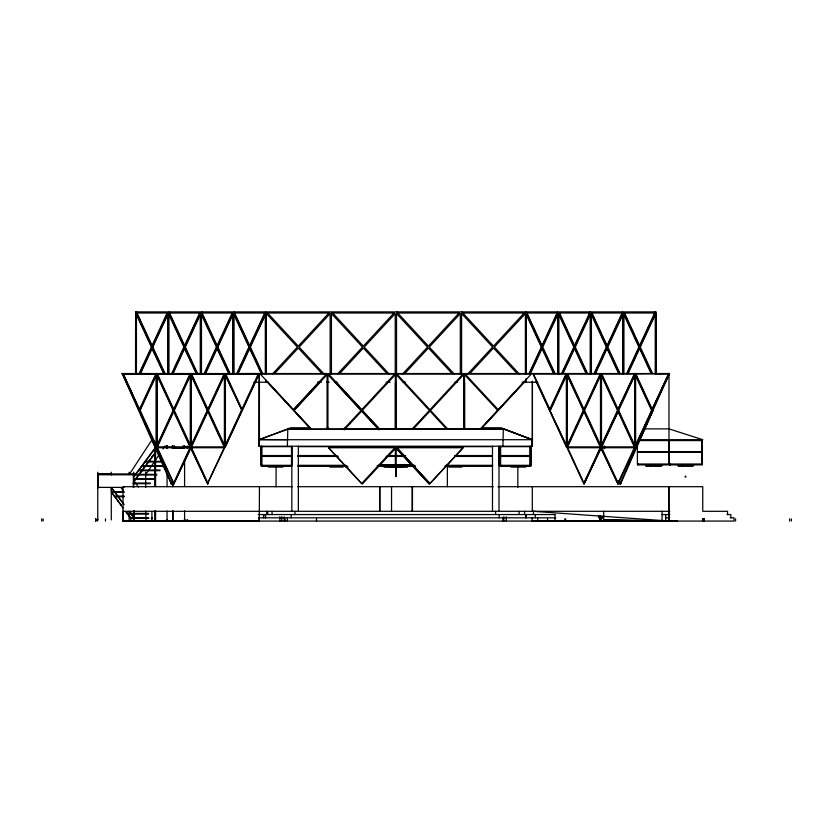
<?xml version="1.0" encoding="UTF-8"?>
<svg xmlns="http://www.w3.org/2000/svg" width="833" height="833" viewBox="0 0 833 833"><rect width="100%" height="100%" fill="white"/><g stroke="black" fill="none" stroke-linecap="round" stroke-linejoin="round"><path stroke-width="1.25" d="M117.776 500.529L118.171 501.049M114.923 496.707L121.42 505.381L121.035 504.86M138.476 409.774L139.84 409.784L123.263 373.975L122.212 373.548L127.105 382.909M123.024 521.062L123.024 511.306L669.784 511.306M127.543 513.544L127.543 514.065L148.638 514.065L148.638 513.409L127.543 513.409M125.585 511.462L130.791 518.397L148.638 518.397L148.638 517.751L130.791 517.751L130.791 519.917M145.671 472.196L145.671 487.378M265.373 517.814L265.373 514.555M532.131 521.062L532.131 517.814M133.686 476.965L154.917 448.643L154.792 446.03L154.709 486.243M287.385 446.217L287.812 428.87L311.115 428.87L294.049 410.43L320.195 382.18M666.462 378.599L652.708 409.774L669.222 373.548L651.916 409.784L668.482 373.975L667.483 376.287M155.781 448.331L156.333 445.988M156.531 446.03L155.365 448.331M122.857 373.975L122.774 374.819M172.598 481.224L171.306 484.181L171.962 484.181L172.983 481.88L171.942 484.181M172.4 481.88L171.379 484.181L122.212 373.548L138.538 408.618M635.954 447.738L620.221 483.536L620.783 483.536M640.265 438.627L669.545 373.548L122.149 373.548M618.357 480.724L619.877 484.181L620.502 484.181L652.989 410.43L636.651 446.155L636.651 443.562M604.654 520.646L604.675 519.917L677.625 521.062M669.222 373.548L668.753 374.558L668.753 373.548M139.111 373.548L151.367 347.08L135.873 313.593L138.039 317.061M167.318 312.583L151.804 346.122L136.289 312.583L167.891 312.583L160.873 327.733M140.704 371.32L145.515 360.928M146.587 358.627L149.794 351.693M150.856 349.391L151.929 347.08L139.101 319.372M155.563 339.229L152.366 346.122L136.851 312.583M156.625 336.928L159.811 330.035M140.006 373.548L151.804 348.038L158.791 361.918M164.497 373.548L152.252 347.08L167.745 313.593L167.745 373.548M140.6 373.476L152.366 348.038M165.101 373.632L152.814 347.08L167.777 314.749M139.278 409.784L155.844 373.975M139.569 410.43L156.417 373.975L122.69 373.975L173.712 484.181L190.83 448.414M156.156 445.041L140.131 410.43L156.687 374.652L156.687 446.196M171.64 373.548L183.885 347.08L168.391 313.593L168.391 373.548M199.847 312.583L184.332 346.122L168.807 312.583L200.409 312.583M174.836 367.863L178.043 360.928M179.105 358.627L184.447 347.08L173.233 322.829M188.081 339.229L184.895 346.122L169.38 312.583M189.143 336.928L198.712 316.248M172.525 373.548L184.332 348.038L191.309 361.918M197.015 373.548L184.77 347.08L200.264 313.593L200.264 373.548M173.118 373.476L184.895 348.038M197.619 373.632L185.332 347.08L200.295 314.749M173.118 410.43L156.562 446.196L156.562 374.652L173.118 410.43L174.274 410.43L190.83 374.652L190.695 446.196L207.25 410.43L190.695 374.652M189.986 373.975L173.41 409.784L173.972 409.784L157.406 373.975M156.843 446.873L190.549 373.975L156.843 373.975L190.549 446.873M157.406 446.873L173.972 411.065L173.41 411.065L189.986 446.873M204.127 373.632L216.413 347.08L200.92 313.593L200.92 374.121M232.365 312.583L216.851 346.122L201.336 312.583L232.938 312.583M204.689 373.632L206.292 370.175M207.355 367.863L210.562 360.928M211.634 358.627L216.976 347.08L216.413 347.08M220.61 339.229L217.413 346.122L201.898 312.583M221.672 336.928L231.241 316.248M205.085 373.476L216.851 348.038L225.441 365.385M229.585 373.632L217.298 347.08L232.792 313.593L232.792 374.121M205.647 373.476L217.413 348.038M230.147 373.632L217.861 347.08L232.823 314.749M189.986 447.738L173.41 483.546L173.972 483.546L157.406 447.738M224.119 373.975L207.552 409.784L208.115 409.784L191.538 373.975M173.712 484.181L190.549 447.738L155.23 447.738M190.976 446.873L224.691 373.975L190.976 373.975L224.691 446.873L155.23 446.873M191.538 446.873L208.115 411.065L207.552 411.065L224.119 446.873M224.431 445.041L208.406 410.43L224.962 374.652L224.962 446.196M236.645 373.632L248.932 347.08L233.438 313.593L233.438 374.121M264.894 312.583L249.379 346.122L233.854 312.583L265.456 312.583M237.207 373.632L238.811 370.175M239.883 367.863L249.494 347.08L248.932 347.08M237.603 373.476L249.379 348.038L253.69 356.128M262.103 373.632L249.817 347.08L265.873 313.593L265.873 374.121M238.165 373.476L249.942 348.038M262.666 373.632L250.379 347.08L265.873 313.593M224.119 447.738L207.552 483.546L224.691 447.738L190.976 447.738L207.823 484.181L190.695 448.414M241.393 410.43L224.837 446.196L224.837 374.652L241.955 410.43L225.118 373.975L258.824 373.975L242.247 409.784L241.685 409.784L258.261 373.975M225.399 446.196L225.399 374.652L224.4 374.652L224.4 446.196L225.399 446.196L241.955 410.43M730.239 517.814L734.06 517.814L734.06 521.062L122.774 521.062L191.194 520.74M225.181 447.311L259.417 373.548M529.007 373.632L541.294 347.08L526.341 314.749M542.273 344.977L557.256 312.583M529.569 373.632L541.856 347.08L526.362 313.593L526.362 374.121M529.965 373.476L541.742 348.038L553.508 373.476M542.72 345.924L546.458 337.844M547.52 335.532L552.331 325.141M553.404 322.829L557.142 314.749M530.527 373.476L542.304 348.038L554.08 373.476M561.536 373.632L573.822 347.08L558.86 314.749M574.26 346.122L589.785 312.583M562.098 373.632L574.385 347.08L558.891 313.593L558.891 374.121M562.494 373.476L570.522 356.128M571.584 353.817L574.26 348.038L586.036 373.476M575.239 345.924L578.977 337.844M581.653 332.065L584.86 325.141M585.922 322.829L589.67 314.749M563.056 373.476L574.822 348.038L586.599 373.476M533.495 373.975L550.061 409.784L549.499 409.784L566.076 373.975M566.357 446.196L566.357 374.652L567.346 374.652L567.346 446.196L566.357 446.196L549.801 410.43L566.638 373.975L532.933 373.975L549.499 409.784M550.363 410.43L566.919 374.652L566.919 446.196L549.801 410.43M594.054 373.632L606.341 347.08L591.388 314.749M606.788 346.122L622.303 312.583M594.658 373.548L606.903 347.08L591.409 313.593L591.409 373.548M595.012 373.476L603.04 356.128M604.112 353.817L606.788 348.038L618.555 373.476M607.767 345.924L613.109 334.377M614.171 332.065L617.378 325.141M618.45 322.829L622.189 314.749M595.543 373.548L607.351 348.038L619.158 373.548M626.583 373.632L638.869 347.08L623.376 313.593L607.798 347.08L620.044 373.548M566.784 446.196L583.339 410.43L566.784 374.652M600.208 373.975L583.641 409.784L584.204 409.784L567.627 373.975M567.627 446.873L584.204 411.065L583.641 411.065L600.208 446.873M584.495 410.43L601.051 374.652L601.051 446.196L584.495 410.43L583.339 410.43M639.307 346.122L654.832 312.583M627.187 373.548L639.432 347.08L623.938 313.593L623.938 373.548M627.541 373.476L635.569 356.128M636.631 353.817L639.307 348.038L651.083 373.476M640.285 345.924L641.358 343.613M642.42 341.301L645.627 334.377M646.7 332.065L655.248 313.593M628.072 373.548L639.869 348.038L651.677 373.548M583.641 483.546L567.065 447.738L600.77 447.738L584.204 483.546L583.641 483.546L600.208 447.738M600.926 446.196L617.482 410.43L600.926 374.652M634.35 373.975L617.774 409.784L634.913 373.975L601.207 373.975L634.913 446.873M601.488 446.196L601.488 374.652L600.489 374.652L600.489 446.196L601.488 446.196L618.044 410.43M601.207 446.873L618.336 411.065L601.77 446.873M618.076 410.43L634.631 374.652L635.621 374.652L635.621 446.196L634.631 446.196L634.631 374.652M601.051 448.414L583.933 484.181L600.489 448.414L601.488 448.414M618.638 410.43L635.194 374.652L635.194 446.196L618.638 410.43L617.482 410.43M602.603 516.325L600.926 519.959L600.926 516.2M634.35 447.738L617.774 483.546L618.336 483.546L601.77 447.738M635.058 446.196L651.614 410.43L635.058 374.652M599.125 516.023L598.375 516.023L600.708 521.062L602.894 516.345L603.644 516.345M634.84 447.311L668.982 373.548L668.982 439.709M600.926 448.414L618.044 484.181L652.177 410.43L635.34 373.975L669.128 373.548M259.448 486.701L259.282 521.062L259.23 517.814M129.344 474.362L152.075 439.668M145.785 474.362L158.697 455.359M162.997 449.029L165.153 445.863M134.092 517.741L129.49 511.681M133.967 476.466L154.761 448.414M133.738 481.182L154.751 453.319M133.884 481.838L155.105 453.287L155.146 452.319L154.928 453.319M259.146 521.062L122.774 521.062M272.391 374.048L297.36 347.08L266.362 313.593L266.362 374.121M274.963 373.184L298.256 348.038L321.538 373.184M319.622 381.514L293.455 409.784L267.289 381.514M337.469 374.048L362.449 347.08L331.44 313.593L331.44 374.121M340.041 373.184L363.334 348.038L386.627 373.184M343.623 429.255L361.147 410.43L335.001 382.18M361.647 409.784L394.79 373.975L328.494 373.975L361.647 409.784L335.574 381.514M344.196 429.911L361.741 411.065L378.213 428.87M402.558 374.048L427.527 347.08L396.529 313.593L396.529 374.121M405.13 373.184L428.422 348.038L451.705 373.184M361.647 483.546L394.884 447.738L328.494 447.738L361.647 483.546L328.587 447.738M411.898 429.255L429.422 410.43L396.216 374.652L396.216 429.287M429.922 409.784L463.065 373.975L396.779 373.975L430.015 409.784M362.23 484.181L395.446 448.414M413.345 428.964L430.015 411.065M467.636 374.048L492.615 347.08L461.607 313.593L461.607 374.121M470.208 373.184L493.5 348.038L516.793 373.184M463.065 447.738L429.922 483.546L396.779 447.738L463.158 447.738L430.015 483.546L396.872 447.738M480.183 429.255L497.603 410.43M498.196 409.784L531.35 373.975L465.053 373.975L498.29 409.784L524.457 381.514M480.631 428.87L497.697 410.43L464.491 374.652L464.491 429.287M481.224 428.87L524.509 382.108M98.096 474.779L133.353 474.779L133.426 473.946L133.353 474.789L133.426 473.946L98.138 473.925L98.096 487.378L124.086 487.378M260.521 439.251L290.613 427.777L310.115 427.777M532.131 446.217L532.131 439.709L503.34 428.87L287.801 429.266L259.146 439.522L287.385 439.709M190.892 520.74L259.427 520.74M122.701 373.975L258.761 373.548M287.801 429.266L503.34 428.922L531.693 439.553L531.693 446.217M135.54 311.938L656.206 311.938L656.133 373.548M558.745 312.583L590.347 312.583L574.822 346.122L559.307 312.583M591.274 312.583L622.865 312.583L607.351 346.122L591.836 312.583M623.792 312.583L655.394 312.583L639.869 346.122L624.354 312.583M167.787 312.802L136.674 312.802L136.674 311.938M200.305 312.802L169.214 312.802L169.214 311.938M232.834 312.802L201.753 312.802L201.753 311.938M266.841 312.802L329.67 312.802M331.919 312.802L394.186 312.802M459.264 312.802L397.008 312.802L397.008 311.938M524.353 312.802L462.086 312.802L462.086 311.938M526.321 312.802L557.454 312.802L557.454 311.938M558.849 312.802L589.993 312.802L589.993 311.938M591.368 312.802L622.543 312.802L622.543 311.938M623.896 312.802L655.082 312.802L655.082 311.938M151.367 347.08L151.929 347.08M152.252 347.08L152.814 347.08M183.885 347.08L184.447 347.08M184.77 347.08L185.332 347.08M217.298 347.08L217.861 347.08M249.817 347.08L250.379 347.08M541.294 347.08L541.856 347.08M573.822 347.08L574.385 347.08M606.341 347.08L606.903 347.08M638.869 347.08L639.432 347.08M253.94 382.222L268.299 382.222M317.519 382.222L321.403 382.222M326.588 382.222L329.17 382.222M334.356 382.222L336.949 382.222M386.158 382.222L390.052 382.222M402.995 382.222L405.588 382.222M454.808 382.222L457.4 382.222M522.156 382.222L537.816 382.222M138.767 410.43L140.131 410.43M207.25 410.43L208.406 410.43M651.614 410.43L652.177 410.43M327.161 427.777L328.035 427.777M345.081 427.777L346.268 427.777M377.214 427.777L378.39 427.777M395.446 427.777L396.31 427.777M413.355 427.777L414.542 427.777M445.488 427.777L446.675 427.777M463.721 427.777L464.585 427.777M481.641 427.777L501.143 427.777L532.433 439.709M326.661 428.87L329.243 428.87M343.488 428.87L346.08 428.87M377.162 428.87L379.744 428.87M412.116 428.87L414.709 428.87M417.302 428.87L503.34 428.87L502.913 446.217M644.284 428.87L668.982 428.87L702.802 439.709L638.973 439.709M532.131 439.709L259.021 439.709L259.021 446.217L532.433 446.217L532.433 381.327M639.432 440.584L702.375 440.584L702.375 464.876L637.401 464.876M154.532 446.155L155.625 446.155M187.071 446.155L187.727 446.155M604.112 446.155L604.768 446.155M636.225 446.155L637.245 446.155M298.099 446.655L492.355 446.655M328.494 446.873L394.884 446.873M396.779 446.873L463.158 446.873M636.547 446.873L567.065 446.873L600.77 373.975L567.065 373.975L600.77 446.873M636.547 447.738L601.207 447.738L618.044 484.181M166.642 448.331L167.381 448.331L167.381 445.801M187.071 448.456L187.727 448.456M190.268 448.414L191.267 448.414M604.112 448.456L604.768 448.456M702.375 451.861L637.401 451.861L637.401 444.343M702.375 452.298L637.401 452.298L637.401 464.012L702.375 464.012M154.928 452.663L155.146 448.331M298.099 455.547L336.949 455.547M387.46 455.547L405.588 455.547M454.797 455.547L492.355 455.547M261.073 455.984L291.987 455.984M297.683 455.984L336.636 455.984M387.283 455.984L405.463 455.984M454.818 455.984L492.47 455.984M499.259 455.984L500.394 455.984M298.099 456.422L338.25 456.422M386.168 456.422L405.588 456.422M454.797 456.422L492.355 456.422M145.39 461.347L162.008 461.347M145.39 461.992L162.008 461.992M381.681 464.658L409.888 464.658M298.099 465.314L346.018 465.314M378.39 465.314L414.657 465.314M445.738 465.314L492.355 465.314M645.7 465.532L653.405 465.532M653.676 465.532L662.068 465.532M678.031 465.532L693.702 465.532M142.141 465.689L163.289 465.689M291.987 465.751L261.073 465.751L261.073 446.217M297.62 465.751L344.404 466.178M377.151 465.751L414.605 465.751M492.844 465.751L447.352 465.751L447.352 486.701M499.259 465.751L531.058 465.751L531.058 446.217M261.291 466.178L291.706 466.178M298.12 466.178L328.015 466.178M346.851 466.178L328.441 465.751M377.578 466.178L415.469 466.178M444.895 466.178L463.304 465.751M463.96 466.178L492.376 466.178M500.227 466.178L510.785 466.178M526.789 466.178L530.84 466.178M645.835 466.178L652.697 466.178M653.811 466.178L661.371 466.178M678.166 466.178L685.028 466.178M686.142 466.178L692.994 466.178M142.141 466.334L163.289 466.334M267.591 466.397L275.202 466.397M275.473 466.397L283.085 466.397M329.097 466.397L343.748 466.397M345.049 466.397L347.496 466.397M448.008 466.397L462.659 466.397M510.764 466.397L518.459 466.397M518.74 466.397L526.435 466.397M383.638 466.615L394.915 466.938M407.931 466.615L396.654 466.938M268.288 467.053L275.067 467.053M276.171 467.053L282.96 467.053M329.743 467.053L343.102 467.053M345.705 467.053L348.132 467.053M383.961 466.938L407.608 466.938M448.654 467.053L462.003 467.053M510.9 467.053L517.762 467.053M518.876 467.053L525.738 467.053M138.882 470.02L160.03 470.02L160.03 470.676L138.882 470.676M111.06 474.362L97.982 473.925M133.946 474.362L156.781 474.362L156.781 475.008L135.633 475.008M685.143 476.268L685.892 476.268M685.143 477.059L685.892 477.059M133.926 478.704L153.522 478.704L153.522 479.35L133.655 479.35M133.145 483.036L150.273 483.036L150.273 483.692L133.145 483.692M171.015 483.536L171.681 483.536M292.362 486.701L123.024 486.701L123.024 520.74M297.756 486.701L493.282 486.701M497.999 486.701L702.75 486.701L702.75 511.306L727.563 511.306L727.563 514.555M124.138 491.72L111.278 491.72L111.278 488.034L111.653 492.365L124.138 492.365M114.527 496.051L124.159 496.051M124.159 496.707L114.527 496.707L112.101 493.24M258.282 514.555L555.496 514.555M662.089 514.555L669.784 514.555M726.98 514.555L730.812 514.555L730.812 517.814M151.523 517.751L152.314 517.751M258.49 517.814L555.84 517.814M665.734 517.814L669.555 517.814M97.346 519.917L98.179 519.917M133.311 519.917L134.259 519.917M146.046 519.917L145.671 510.993M166.652 519.917L167.495 519.917M184.176 519.917L185.009 519.917L184.593 519.094M187.071 519.917L187.727 519.917M598.677 516.043L600.489 519.959L601.488 519.959M604.112 519.917L668.982 521.062L668.982 486.701M668.982 520.74L532.433 521.062M656.414 373.798L669.409 373.861M533.182 511.306L663.255 520.604M133.353 474.789L133.353 473.925L133.353 487.378M187.946 521.062L187.165 519.917M519.365 374.048L494.386 347.08L525.394 313.593L525.394 374.121M454.277 374.048L429.307 347.08L460.305 313.593L460.305 374.121M389.198 374.048L364.219 347.08L395.227 313.593L395.227 374.121M324.11 374.048L299.141 347.08L330.139 313.593L330.139 374.121M447.935 429.255L430.515 410.43L463.627 374.652L463.627 429.287M429.922 411.065L446.498 428.964M362.324 410.43L379.4 428.87M379.661 429.255L362.23 410.43L395.352 374.652L395.352 429.287M396.31 448.414L429.422 484.181L396.216 448.414L396.216 465.751M361.053 410.43L327.942 374.652L327.942 429.287M361.647 411.065L379.088 429.911M311.386 429.255L293.955 410.43L327.067 374.652L327.067 429.287M267.247 382.108L310.532 428.87M111.424 487.867L124.065 504.736M111.497 487.669L123.638 503.861M130.573 513.409L133.759 517.657M126.106 511.629L127.928 514.065M129.354 515.971L130.791 517.876M121.035 505.381L111.861 492.365M121.68 506.256L122.982 507.984M133.821 480.776L138.476 487.024M121.17 487.805L123.399 490.908M652.562 373.548L640.317 347.08L655.81 313.593L655.81 373.548M624.958 315.103L628.144 321.996M630.8 327.733L633.996 334.627M635.058 336.928L638.776 344.977M640.816 349.391L644.024 356.316M645.096 358.627L651.51 372.476M635.902 373.975L652.478 409.784M592.43 315.103L595.626 321.996M596.688 324.287L601.468 334.627M602.53 336.928L605.726 343.821M607.767 348.236L611.505 356.316M612.567 358.627L618.981 372.476M601.77 373.975L618.336 409.784M617.774 411.065L634.35 446.873M587.557 373.632L575.27 347.08L590.764 313.593L590.764 374.121M559.38 313.947L563.098 321.996M564.16 324.287L567.356 331.18M570.011 336.928L573.198 343.821M575.239 348.236L577.373 352.848M580.049 358.627L586.463 372.476M555.038 373.632L542.752 347.08L558.235 313.593L558.235 374.121M526.852 313.947L530.579 321.996M531.641 324.287L534.828 331.18M535.89 333.481L540.679 343.821M542.72 348.236L544.855 352.848M545.927 355.16L553.935 372.476M567.627 447.738L584.204 483.546M598.937 516.023L600.801 520.052M536.223 381.743L566.565 447.311M234.427 312.583L249.942 346.122L265.352 312.802L234.292 312.802L234.292 311.938M237.207 320.518L234 313.593L234 374.121M238.28 322.829L247.89 343.613M254.752 358.44L257.97 365.385M259.032 367.697L261.177 372.32M249.379 348.038L261.146 373.476M204.689 320.518L201.482 313.593L201.482 374.121M205.751 322.829L215.372 343.613M226.514 367.697L228.648 372.32M216.851 348.038L228.627 373.476M225.681 373.975L242.247 409.784M170.557 317.061L168.953 313.593L168.953 374.121M193.985 367.697L196.13 372.32M184.332 348.038L196.13 373.548M159.863 364.229L163.601 372.32M151.804 348.038L163.612 373.548M174.274 410.43L190.299 445.041M191.538 447.738L208.115 483.546M128.188 385.252L129.271 387.595M130.896 391.104L133.061 395.79M619.71 481.224L620.731 483.536M618.919 480.724L620.439 484.181M123.253 373.975L139.038 409.774M139.33 410.43L155.094 446.155L155.094 442.261M155.844 447.738L171.588 483.536M161.04 465.689L161.321 466.334M111.455 474.362L111.06 473.925L111.164 474.779M791.35 518.897L791.35 521.062M789.601 518.897L789.601 521.062M735.581 518.897L735.581 521.062M704.322 521.062L704.322 518.897L702.802 518.897L702.802 521.062M704.072 518.897L704.072 521.062M702.552 518.897L702.552 521.062M701.615 440.584L701.615 451.861M701.615 452.298L701.615 464.012M670.482 464.012L670.482 464.876M670.044 464.012L670.044 464.876M669.295 440.584L669.42 464.876M668.66 440.584L668.66 451.861M668.66 452.298L668.66 464.012M668.732 486.701L668.732 519.979M665.734 514.555L665.734 521.062M662.089 511.306L662.089 521.062M655.248 314.884L655.248 374.121M638.151 464.012L638.151 464.876M623.282 313.593L623.282 373.548M622.72 314.884L622.72 374.121M603.706 511.306L603.706 521.062M600.489 516.168L600.489 519.959M590.201 314.884L590.201 374.121M565.638 518.897L565.638 521.062M564.753 518.897L564.753 521.062M557.673 314.884L557.673 374.121M554.986 514.555L554.986 521.062M547.583 518.897L547.583 521.062M537.66 517.814L537.66 521.062M535.275 514.555L535.275 517.814M533.453 511.306L533.453 514.555M532.339 381.337L532.339 446.217M532.308 486.701L532.308 511.306M530.465 446.655L530.465 455.547M530.465 456.422L530.465 465.314M529.923 446.217L529.923 465.751M526.383 514.555L526.383 517.814M526.039 311.938L526.039 373.278M526.039 378.505L526.039 382.222M525.8 313.593L525.8 374.121M525.623 514.555L525.623 517.814M524.561 511.306L524.561 514.555M519.115 511.306L519.115 514.555M517.845 465.751L517.845 487.263M506.297 516.731L506.297 521.062M503.788 516.731L503.788 521.062M502.913 517.814L502.913 521.062M500.612 446.655L500.612 455.547M500.612 456.422L500.612 465.314M500.269 446.217L500.269 465.751M499.206 514.555L499.206 517.814M498.998 446.217L498.998 511.306M498.832 446.655L498.832 455.547M498.832 456.422L498.832 465.314M495.583 511.306L495.583 514.555M492.49 446.217L492.49 511.306M464.585 382.43L464.585 428.87M463.721 382.43L463.721 428.87M412.47 486.701L412.47 511.306M412.148 486.701L412.148 511.306M396.31 382.43L396.31 428.87L395.446 428.87L395.446 382.43M396.091 466.949L396.091 476.58M395.654 466.949L395.654 476.58M395.352 448.414L395.352 465.751M391.541 486.701L391.541 511.306M379.931 486.701L379.931 511.306M379.609 486.701L379.609 511.306M316.519 518.897L316.519 521.062M298.349 446.217L298.349 511.306M294.934 511.306L294.934 514.555M291.842 446.217L291.842 511.306M291.519 446.655L291.519 455.547M291.519 456.422L291.519 465.314M291.196 514.555L291.196 517.814M287.385 517.814L287.385 521.062M285.063 518.897L285.063 521.062M284.178 516.731L284.178 521.062M281.71 516.731L281.71 521.062M279.836 516.731L279.836 521.062M276.087 465.751L276.087 486.805M272.047 511.306L272.047 514.555M267.757 511.306L267.757 514.555M266.779 511.306L266.779 514.555M265.706 311.938L265.633 373.278M265.706 379.744L265.706 382.222M265.54 514.555L265.54 517.814M265.31 313.593L265.31 374.121M263.53 514.555L263.53 517.814M261.822 446.217L261.822 465.751M261.479 446.655L261.479 455.547M261.479 456.422L261.479 465.314M259.417 381.337L259.417 446.217M184.593 445.801L184.593 448.331M184.593 460.587L184.593 486.389M184.593 510.889L184.593 519.917M184.187 445.801L184.187 448.331M183.166 445.801L183.166 448.331L174.493 448.331L174.493 445.801M173.035 445.801L173.035 448.331M173.035 481.495L173.035 486.618M173.035 510.952L173.035 519.917M172.66 445.801L172.66 448.331M172.66 481.495L172.66 486.618M172.66 510.952L172.66 519.917M172.275 445.801L172.275 448.331M167.443 445.801L167.443 448.331M167.069 473.894L167.069 486.68M167.069 510.973L167.069 519.917M166.964 445.801L166.964 448.331M166.85 445.801L166.85 448.331M155.521 448.331L155.584 486.389M155.584 510.889L155.584 519.917L154.771 519.917L154.709 510.858M151.898 511.42L151.898 517.751M151.898 518.397L151.898 519.917M151.71 457.005L151.71 457.661M148.493 461.347L148.493 461.992M145.463 473.925L145.463 474.8M145.463 483.036L145.463 483.692M145.265 465.689L145.265 466.334M142.037 470.02L142.037 470.676M138.882 474.269L138.809 475.008M136.435 313.593L136.435 374.121M135.946 313.593L135.873 373.548M135.612 311.938L135.54 373.548M135.633 478.642L135.592 479.35M134.04 510.483L134.04 518.397M133.728 472.196L133.728 487.378M133.728 510.993L133.728 519.917M129.125 472.196L129.125 474.602M129.125 511.15L129.125 519.917M122.836 519.854L122.836 521.062M111.497 491.72L111.497 492.365M111.278 472.196L111.278 474.727M111.278 492.365L111.278 519.917M105.489 518.897L105.489 521.062M97.982 487.378L97.982 488.034M97.763 472.196L97.763 487.378M97.763 488.034L97.763 519.917M97.357 518.897L97.357 521.062M95.837 518.897L95.837 521.062M95.608 518.897L95.608 521.062M43.17 518.897L43.17 521.062M41.65 518.897L41.65 521.062M259.292 373.611L259.261 446.217L259.292 373.611M134.29 474.362C133.884 475.643 133.884 473.082 134.29 474.362M151.356 518.293L152.043 518.615L151.356 518.293M114.173 491.741L114.621 491.439L114.173 491.741M130.437 513.44L130.885 513.138L130.437 513.44M557.818 312.583L542.304 346.122L526.789 312.583L557.818 312.583M329.306 312.583L298.256 346.122L267.195 312.583L329.306 312.583M326.515 373.975L293.362 409.784L260.219 373.975L326.515 373.975M394.384 312.583L363.334 346.122L332.284 312.583L394.384 312.583M459.472 312.583L428.422 346.122L397.362 312.583L459.472 312.583M524.551 312.583L493.5 346.122L462.45 312.583L524.551 312.583M157.125 374.652L156.125 374.652L156.125 446.196L157.125 446.196L157.125 374.652M191.267 374.652L190.268 374.652L190.268 446.196L191.267 446.196L191.267 374.652M291.706 446.655L261.291 446.655L261.291 455.547L291.706 455.547L291.706 446.655M530.84 446.655L500.227 446.655L500.227 455.547L530.84 455.547L530.84 446.655M291.706 456.422L261.291 456.422L261.291 465.314L291.706 465.314L291.706 456.422M530.84 456.422L500.227 456.422L500.227 465.314L530.84 465.314L530.84 456.422"/></g></svg>
